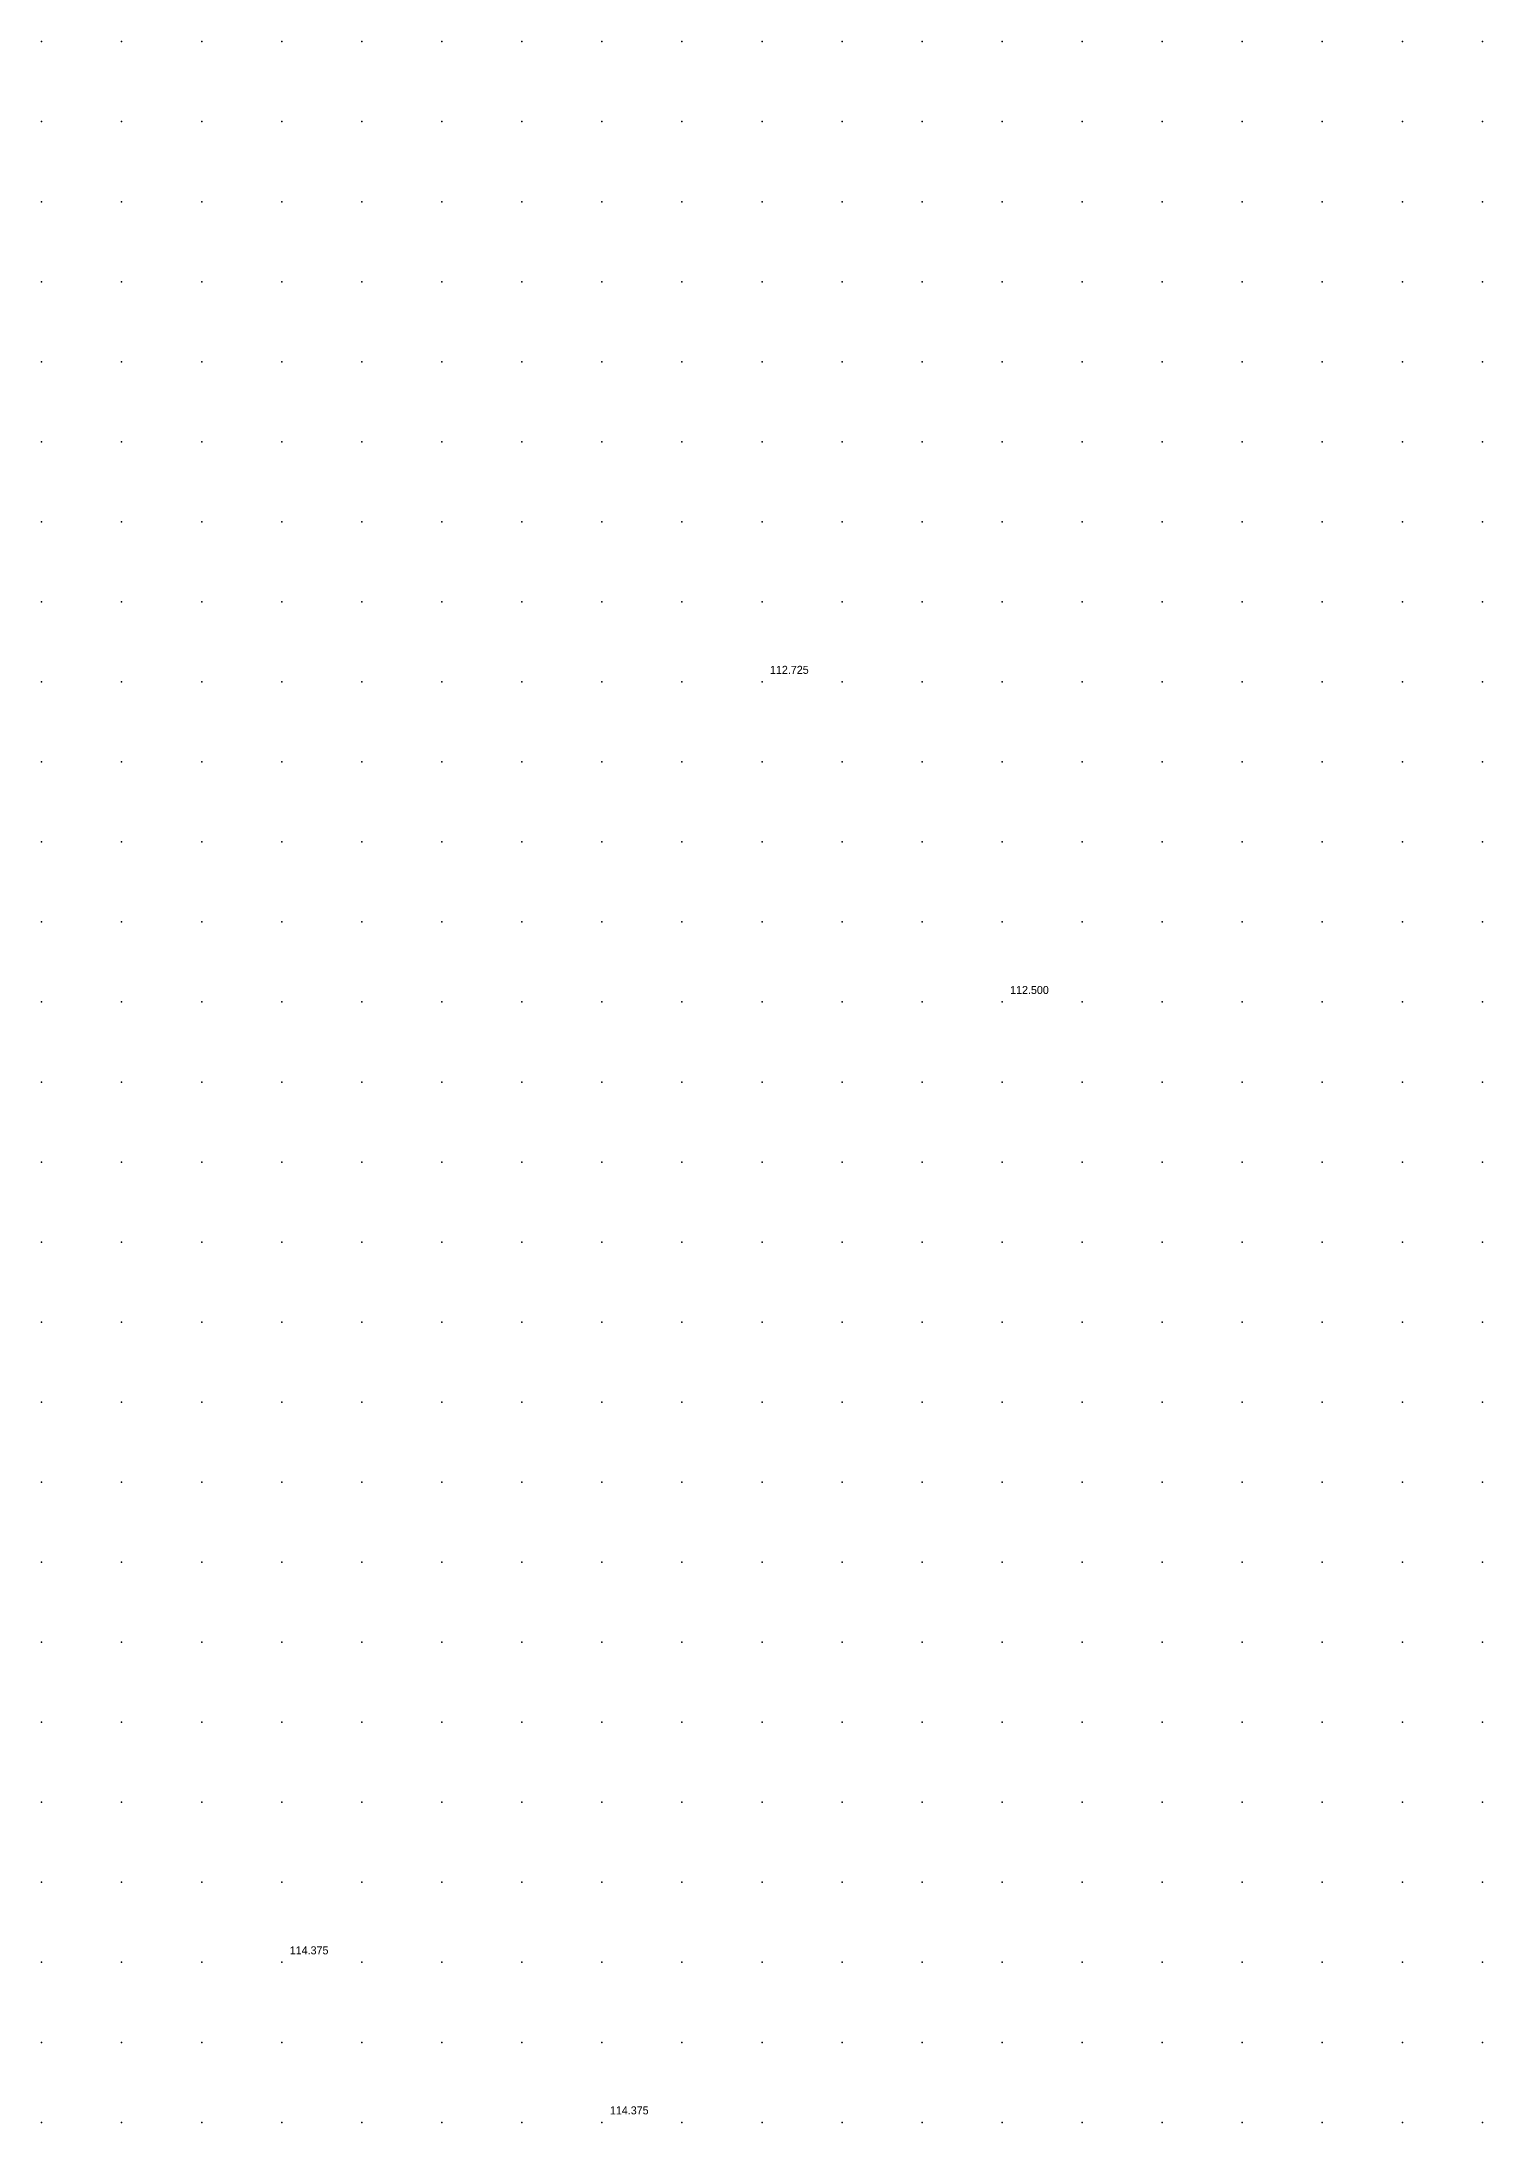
# Model space of a CAD drawing. Header units: metres. Extents: x 287878 to 288137, y 62805 to 63074.
# Drawn here: x 288016 to 288034, y 63048 to 63074 of the extents above; entities that cross this region are included whole.
import ezdxf

# ---------------------------------------------------------------- set-up
doc = ezdxf.new("R2010")
doc.units = ezdxf.units.M
doc.layers.add('SURVEY_INTERP', color=8, linetype='Continuous')
doc.layers.add('SURVEY_REAL', color=3, linetype='Continuous')

msp = doc.modelspace()

# ---------------------------------------------------------------- linework, layer by layer
at = {"layer": 'SURVEY_INTERP'}
for p in [(288016, 63074, 117.008), (288017, 63074, 116.947), (288018, 63074, 116.88), (288019, 63074, 116.806), (288020, 63074, 116.725), (288021, 63074, 116.639), (288022, 63074, 116.549), (288023, 63074, 116.458), (288024, 63074, 116.368), (288025, 63074, 116.28), (288026, 63074, 116.192), (288027, 63074, 116.102), (288028, 63074, 116.003), (288029, 63074, 115.886), (288030, 63074, 115.742), (288031, 63074, 115.557), (288032, 63074, 115.312), (288033, 63074, 114.977), (288034, 63074, 114.515), (288016, 63073, 116.935), (288017, 63073, 116.871), (288018, 63073, 116.8), (288019, 63073, 116.719), (288020, 63073, 116.628), (288021, 63073, 116.53), (288022, 63073, 116.428), (288023, 63073, 116.325), (288024, 63073, 116.226), (288025, 63073, 116.134), (288026, 63073, 116.048), (288027, 63073, 115.964), (288028, 63073, 115.874), (288029, 63073, 115.765), (288030, 63073, 115.627), (288031, 63073, 115.445), (288032, 63073, 115.198), (288033, 63073, 114.856), (288034, 63073, 114.371), (288016, 63072, 116.857), (288017, 63072, 116.791), (288018, 63072, 116.714), (288019, 63072, 116.625), (288020, 63072, 116.522), (288021, 63072, 116.408), (288022, 63072, 116.286), (288023, 63072, 116.163), (288024, 63072, 116.05), (288025, 63072, 115.953), (288026, 63072, 115.874), (288027, 63072, 115.803), (288028, 63072, 115.73), (288029, 63072, 115.638), (288030, 63072, 115.515), (288031, 63072, 115.346), (288032, 63072, 115.116), (288033, 63072, 114.803), (288034, 63072, 114.375), (288016, 63071, 116.773), (288017, 63071, 116.707), (288018, 63071, 116.625), (288019, 63071, 116.526), (288020, 63071, 116.407), (288021, 63071, 116.269), (288022, 63071, 116.116), (288023, 63071, 115.962), (288024, 63071, 115.824), (288025, 63071, 115.719), (288026, 63071, 115.651), (288027, 63071, 115.607), (288028, 63071, 115.564), (288029, 63071, 115.5), (288030, 63071, 115.4), (288031, 63071, 115.252), (288032, 63071, 115.049), (288033, 63071, 114.781), (288034, 63071, 114.442), (288016, 63070, 116.684), (288017, 63070, 116.618), (288018, 63070, 116.534), (288019, 63070, 116.424), (288020, 63070, 116.285), (288021, 63070, 116.113), (288022, 63070, 115.913), (288023, 63070, 115.702), (288024, 63070, 115.516), (288025, 63070, 115.395), (288026, 63070, 115.352), (288027, 63070, 115.358), (288028, 63070, 115.367), (288029, 63070, 115.346), (288030, 63070, 115.278), (288031, 63070, 115.155), (288032, 63070, 114.975), (288033, 63070, 114.742), (288034, 63070, 114.467), (288016, 63069, 116.586), (288017, 63069, 116.526), (288018, 63069, 116.442), (288019, 63069, 116.323), (288020, 63069, 116.161), (288021, 63069, 115.945), (288022, 63069, 115.672), (288023, 63069, 115.363), (288024, 63069, 115.079), (288025, 63069, 114.921), (288026, 63069, 114.932), (288027, 63069, 115.038), (288028, 63069, 115.137), (288029, 63069, 115.177), (288030, 63069, 115.147), (288031, 63069, 115.047), (288032, 63069, 114.882), (288033, 63069, 114.661), (288034, 63069, 114.399), (288016, 63068, 116.478), (288017, 63068, 116.43), (288018, 63068, 116.352), (288019, 63068, 116.229), (288020, 63068, 116.046), (288021, 63068, 115.78), (288022, 63068, 115.412), (288023, 63068, 114.94), (288024, 63068, 114.46), (288025, 63068, 114.214), (288026, 63068, 114.344), (288027, 63068, 114.645), (288028, 63068, 114.883), (288029, 63068, 114.999), (288030, 63068, 115.009), (288031, 63068, 114.929), (288032, 63068, 114.767), (288033, 63068, 114.53), (288034, 63068, 114.233), (288016, 63067, 116.354), (288017, 63067, 116.33), (288018, 63067, 116.268), (288019, 63067, 116.15), (288020, 63067, 115.955), (288021, 63067, 115.65), (288022, 63067, 115.187), (288023, 63067, 114.514), (288024, 63067, 113.714), (288025, 63067, 113.284), (288026, 63067, 113.646), (288027, 63067, 114.251), (288028, 63067, 114.643), (288029, 63067, 114.824), (288030, 63067, 114.868), (288031, 63067, 114.806), (288032, 63067, 114.639), (288033, 63067, 114.363), (288034, 63067, 113.982), (288016, 63066, 116.208), (288017, 63066, 116.224), (288018, 63066, 116.191), (288019, 63066, 116.09), (288020, 63066, 115.902), (288021, 63066, 115.59), (288022, 63066, 115.091), (288023, 63066, 114.32), (288024, 63066, 113.311), (288026, 63066, 113.267), (288027, 63066, 114.039), (288028, 63066, 114.462), (288029, 63066, 114.652), (288030, 63066, 114.722), (288031, 63066, 114.683), (288032, 63066, 114.514), (288033, 63066, 114.187), (288034, 63066, 113.678), (288016, 63065, 116.035), (288017, 63065, 116.114), (288018, 63065, 116.123), (288019, 63065, 116.053), (288020, 63065, 115.891), (288021, 63065, 115.61), (288022, 63065, 115.167), (288023, 63065, 114.514), (288024, 63065, 113.727), (288025, 63065, 113.293), (288026, 63065, 113.616), (288027, 63065, 114.066), (288028, 63065, 114.291), (288029, 63065, 114.435), (288030, 63065, 114.549), (288031, 63065, 114.564), (288032, 63065, 114.415), (288033, 63065, 114.05), (288034, 63065, 113.407), (288016, 63064, 115.842), (288017, 63064, 116.007), (288018, 63064, 116.067), (288019, 63064, 116.034), (288020, 63064, 115.911), (288021, 63064, 115.687), (288022, 63064, 115.346), (288023, 63064, 114.891), (288024, 63064, 114.41), (288025, 63064, 114.115), (288026, 63064, 114.06), (288027, 63064, 113.982), (288028, 63064, 113.903), (288029, 63064, 114.057), (288030, 63064, 114.318), (288031, 63064, 114.453), (288032, 63064, 114.364), (288033, 63064, 114.007), (288034, 63064, 113.312), (288016, 63063, 115.67), (288017, 63063, 115.92), (288018, 63063, 116.027), (288019, 63063, 116.031), (288020, 63063, 115.95), (288021, 63063, 115.784), (288022, 63063, 115.534), (288023, 63063, 115.214), (288024, 63063, 114.866), (288025, 63063, 114.529), (288026, 63063, 114.121), (288027, 63063, 113.504), (288028, 63063, 113.096), (288029, 63063, 113.464), (288030, 63063, 114.055), (288031, 63063, 114.376), (288032, 63063, 114.378), (288033, 63063, 114.084), (288034, 63063, 113.474), (288016, 63062, 115.589), (288017, 63062, 115.875), (288018, 63062, 116.007), (288019, 63062, 116.04), (288020, 63062, 115.993), (288021, 63062, 115.876), (288022, 63062, 115.692), (288023, 63062, 115.445), (288024, 63062, 115.137), (288025, 63062, 114.735), (288026, 63062, 114.105), (288027, 63062, 113.135), (288029, 63062, 113.096), (288030, 63062, 113.948), (288031, 63062, 114.392), (288032, 63062, 114.464), (288033, 63062, 114.254), (288034, 63062, 113.802), (288016, 63061, 115.626), (288017, 63061, 115.874), (288018, 63061, 116.005), (288019, 63061, 116.054), (288020, 63061, 116.036), (288021, 63061, 115.957), (288022, 63061, 115.821), (288023, 63061, 115.624), (288024, 63061, 115.354), (288025, 63061, 114.968), (288026, 63061, 114.384), (288027, 63061, 113.602), (288028, 63061, 113.14), (288029, 63061, 113.537), (288030, 63061, 114.178), (288031, 63061, 114.545), (288032, 63061, 114.618), (288033, 63061, 114.47), (288034, 63061, 114.154), (288016, 63060, 115.702), (288017, 63060, 115.888), (288018, 63060, 116.006), (288019, 63060, 116.066), (288020, 63060, 116.071), (288021, 63060, 116.026), (288022, 63060, 115.929), (288023, 63060, 115.778), (288024, 63060, 115.564), (288025, 63060, 115.265), (288026, 63060, 114.863), (288027, 63060, 114.421), (288028, 63060, 114.181), (288029, 63060, 114.316), (288030, 63060, 114.605), (288031, 63060, 114.794), (288032, 63060, 114.816), (288033, 63060, 114.692), (288034, 63060, 114.456), (288016, 63059, 115.719), (288017, 63059, 115.875), (288018, 63059, 115.994), (288019, 63059, 116.068), (288020, 63059, 116.097), (288021, 63059, 116.08), (288022, 63059, 116.02), (288023, 63059, 115.914), (288024, 63059, 115.76), (288025, 63059, 115.555), (288026, 63059, 115.308), (288027, 63059, 115.069), (288028, 63059, 114.929), (288029, 63059, 114.934), (288030, 63059, 115.013), (288031, 63059, 115.06), (288032, 63059, 115.022), (288033, 63059, 114.895), (288034, 63059, 114.693), (288016, 63058, 115.633), (288017, 63058, 115.811), (288018, 63058, 115.954), (288019, 63058, 116.054), (288020, 63058, 116.108), (288021, 63058, 116.12), (288022, 63058, 116.091), (288023, 63058, 116.025), (288024, 63058, 115.924), (288025, 63058, 115.792), (288026, 63058, 115.641), (288027, 63058, 115.498), (288028, 63058, 115.398), (288029, 63058, 115.352), (288030, 63058, 115.333), (288031, 63058, 115.296), (288032, 63058, 115.209), (288033, 63058, 115.061), (288034, 63058, 114.859), (288016, 63057, 115.449), (288017, 63057, 115.69), (288018, 63057, 115.884), (288019, 63057, 116.021), (288020, 63057, 116.104), (288021, 63057, 116.142), (288022, 63057, 116.142), (288023, 63057, 116.109), (288024, 63057, 116.049), (288025, 63057, 115.967), (288026, 63057, 115.873), (288027, 63057, 115.779), (288028, 63057, 115.699), (288029, 63057, 115.634), (288030, 63057, 115.571), (288031, 63057, 115.488), (288032, 63057, 115.363), (288033, 63057, 115.184), (288034, 63057, 114.946), (288016, 63056, 115.165), (288017, 63056, 115.51), (288018, 63056, 115.789), (288019, 63056, 115.974), (288020, 63056, 116.086), (288021, 63056, 116.146), (288022, 63056, 116.169), (288023, 63056, 116.164), (288024, 63056, 116.135), (288025, 63056, 116.09), (288026, 63056, 116.031), (288027, 63056, 115.967), (288028, 63056, 115.901), (288029, 63056, 115.832), (288030, 63056, 115.751), (288031, 63056, 115.642), (288032, 63056, 115.488), (288033, 63056, 115.267), (288034, 63056, 114.958), (288016, 63055, 114.703), (288017, 63055, 115.299), (288018, 63055, 115.696), (288019, 63055, 115.922), (288020, 63055, 116.052), (288021, 63055, 116.128), (288022, 63055, 116.17), (288023, 63055, 116.187), (288024, 63055, 116.185), (288025, 63055, 116.166), (288026, 63055, 116.135), (288027, 63055, 116.094), (288028, 63055, 116.043), (288029, 63055, 115.978), (288030, 63055, 115.892), (288031, 63055, 115.773), (288032, 63055, 115.598), (288033, 63055, 115.337), (288034, 63055, 114.938), (288016, 63054, 114.353), (288017, 63054, 115.203), (288018, 63054, 115.649), (288019, 63054, 115.867), (288020, 63054, 115.992), (288021, 63054, 116.078), (288022, 63054, 116.139), (288023, 63054, 116.176), (288024, 63054, 116.196), (288025, 63054, 116.203), (288026, 63054, 116.197), (288027, 63054, 116.177), (288028, 63054, 116.143), (288029, 63054, 116.09), (288030, 63054, 116.01), (288031, 63054, 115.891), (288032, 63054, 115.712), (288033, 63054, 115.435), (288034, 63054, 114.987), (288016, 63053, 114.803), (288017, 63053, 115.358), (288018, 63053, 115.643), (288019, 63053, 115.771), (288020, 63053, 115.874), (288021, 63053, 115.979), (288022, 63053, 116.065), (288023, 63053, 116.124), (288024, 63053, 116.166), (288025, 63053, 116.198), (288026, 63053, 116.219), (288027, 63053, 116.226), (288028, 63053, 116.213), (288029, 63053, 116.177), (288030, 63053, 116.111), (288031, 63053, 116.005), (288032, 63053, 115.842), (288033, 63053, 115.587), (288034, 63053, 115.183), (288016, 63052, 115.429), (288017, 63052, 115.562), (288018, 63052, 115.55), (288019, 63052, 115.511), (288020, 63052, 115.628), (288021, 63052, 115.812), (288022, 63052, 115.942), (288023, 63052, 116.019), (288024, 63052, 116.083), (288025, 63052, 116.146), (288026, 63052, 116.204), (288027, 63052, 116.243), (288028, 63052, 116.259), (288029, 63052, 116.246), (288030, 63052, 116.2), (288031, 63052, 116.116), (288032, 63052, 115.983), (288033, 63052, 115.781), (288034, 63052, 115.482), (288016, 63051, 115.795), (288017, 63051, 115.62), (288018, 63051, 115.221), (288019, 63051, 114.911), (288020, 63051, 115.207), (288021, 63051, 115.597), (288022, 63051, 115.769), (288023, 63051, 115.836), (288024, 63051, 115.919), (288025, 63051, 116.034), (288026, 63051, 116.146), (288027, 63051, 116.232), (288028, 63051, 116.283), (288029, 63051, 116.298), (288030, 63051, 116.277), (288031, 63051, 116.219), (288032, 63051, 116.122), (288033, 63051, 115.979), (288034, 63051, 115.784), (288016, 63050, 116.01), (288017, 63050, 115.651), (288018, 63050, 114.947), (288020, 63050, 114.916), (288021, 63050, 115.45), (288022, 63050, 115.535), (288023, 63050, 115.505), (288024, 63050, 115.627), (288025, 63050, 115.846), (288026, 63050, 116.048), (288027, 63050, 116.197), (288028, 63050, 116.291), (288029, 63050, 116.337), (288030, 63050, 116.34), (288031, 63050, 116.308), (288032, 63050, 116.244), (288033, 63050, 116.152), (288034, 63050, 116.033), (288016, 63049, 116.218), (288017, 63049, 115.866), (288018, 63049, 115.322), (288019, 63049, 114.955), (288020, 63049, 115.228), (288021, 63049, 115.435), (288022, 63049, 115.179), (288023, 63049, 114.9), (288024, 63049, 115.182), (288025, 63049, 115.606), (288026, 63049, 115.925), (288027, 63049, 116.148), (288028, 63049, 116.29), (288029, 63049, 116.365), (288030, 63049, 116.389), (288031, 63049, 116.377), (288032, 63049, 116.339), (288033, 63049, 116.282), (288034, 63049, 116.213), (288016, 63048, 116.453), (288017, 63048, 116.197), (288018, 63048, 115.893), (288019, 63048, 115.69), (288020, 63048, 115.653), (288021, 63048, 115.485), (288022, 63048, 114.914), (288024, 63048, 114.877), (288025, 63048, 115.406), (288026, 63048, 115.808), (288027, 63048, 116.105), (288028, 63048, 116.291), (288029, 63048, 116.388), (288030, 63048, 116.424), (288031, 63048, 116.421), (288032, 63048, 116.397), (288033, 63048, 116.363), (288034, 63048, 116.327)]:
    msp.add_point(p, dxfattribs=at)
at = {"layer": 'SURVEY_REAL'}
for p in [(288025, 63066, 112.725), (288028, 63062, 112.5), (288019, 63050, 114.375), (288023, 63048, 114.375)]:
    msp.add_point(p, dxfattribs=at)

# ---------------------------------------------------------------- texts
for s, p in [('112.725', (288025.1, 63066.1, 112.725)), ('112.500', (288028.1, 63062.1, 112.5)), ('114.375', (288019.1, 63050.1, 114.375)), ('114.375', (288023.1, 63048.1, 114.375))]:
    msp.add_text(s, height=0.1, dxfattribs=at).set_placement(p)

doc.saveas('drawing.dxf')
